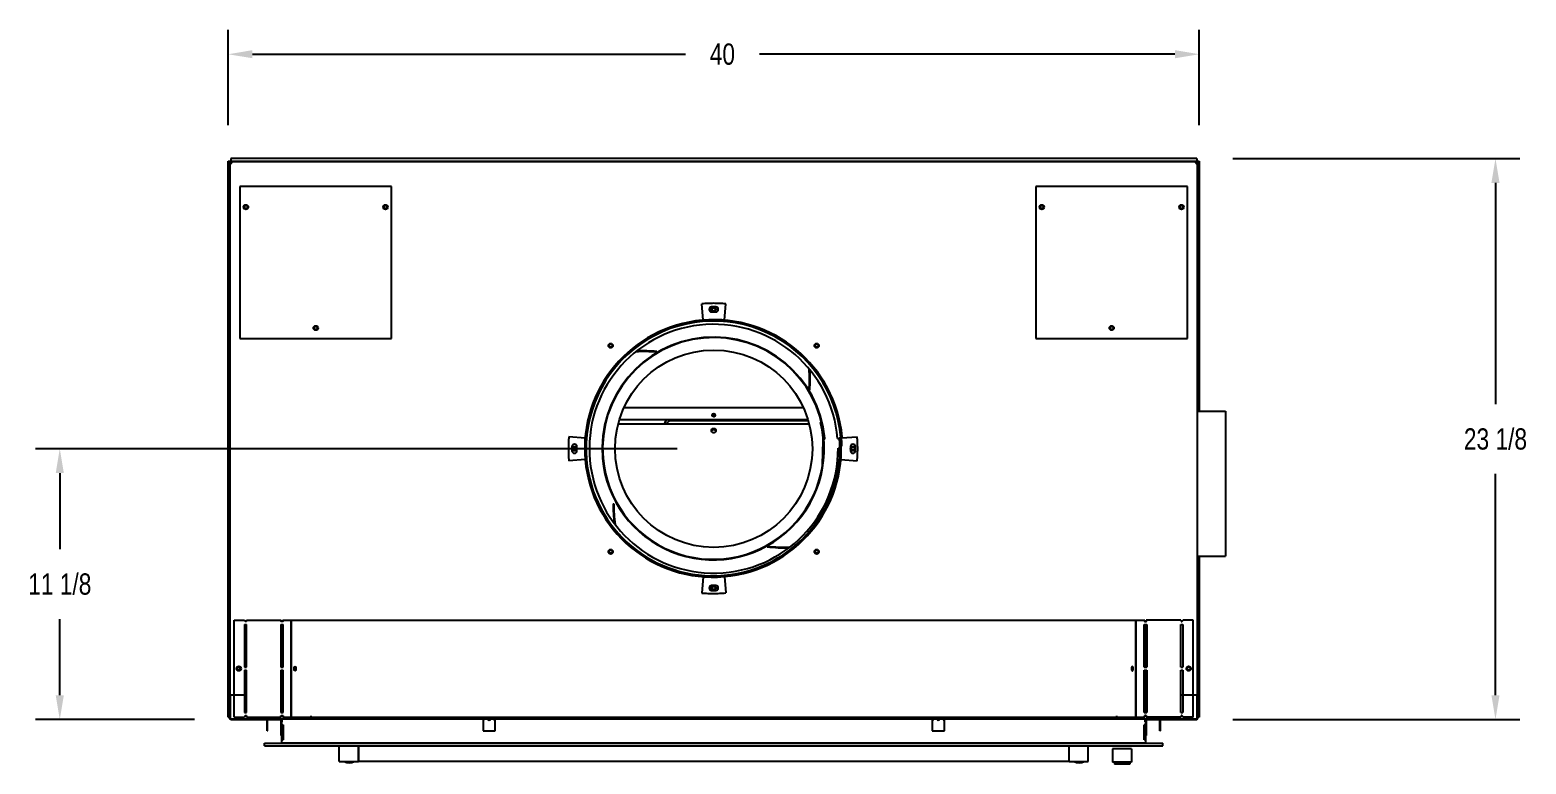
# Model space of a CAD drawing. Extents: x 4 to 120, y 8 to 100.
# Drawn here: x 8.8 to 70.5, y 69.6 to 99.8 of the extents above; entities that cross this region are included whole.
import ezdxf

# ---------------------------------------------------------------- set-up
doc = ezdxf.new("R2010")
doc.units = 0
doc.header["$LTSCALE"] = 7.5625
doc.header["$MEASUREMENT"] = 0
doc.layers.get('0').update_dxf_attribs({"linetype": 'CONTINUOUS'})
doc.layers.get('Defpoints').update_dxf_attribs({"linetype": 'CONTINUOUS'})
doc.styles.get("Standard").update_dxf_attribs({"font": 'txt', "width": 0.8})
doc.dimstyles.get("Standard").update_dxf_attribs({"dimtxt": 0.875, "dimasz": 0.08, "dimexe": 0.18, "dimexo": 0.0625, "dimgap": 0.09, "dimtad": 0, "dimtih": 1, "dimtoh": 1, "dimzin": 0, "dimdsep": 46, "dimtxsty": 'STANDARD', "dimcen": 0.09, "dimadec": 0, "dimazin": 0, "dimtp": 0.01, "dimtm": 0.01, "dimtfac": 1, "dimtofl": 0, "dimtmove": 0, "dimatfit": 3, "dimfxl": 1, "dimtolj": 1, "dimtzin": 0, "dimarcsym": 0})

# ---------------------------------------------------------------- blocks, each defined once
blk = doc.blocks.new('*D3')
at = {"color": 0, "linetype": 'Continuous', "lineweight": -2}
for p, q in [((58.389, 94.485), (70.211, 94.485)), ((69.211, 93.485), (69.211, 84.373)), ((69.211, 72.385), (69.211, 81.498)), ((58.389, 71.385), (70.211, 71.385))]:
    blk.add_line(p, q, dxfattribs=at)
at = {"color": 0, "linetype": 'Continuous'}
for points in [[(69.044, 93.485), (69.378, 93.485), (69.211, 94.485)], [(69.044, 72.385), (69.378, 72.385), (69.211, 71.385)]]:
    blk.add_solid(points, dxfattribs=at)
at = {"layer": 'Defpoints', "color": 0, "linetype": 'Continuous'}
for p in [(57.53, 94.485), (69.211, 94.485), (57.53, 71.385)]:
    blk.add_point(p, dxfattribs=at)
at = {"color": 0, "linetype": 'Continuous', "insert": (69.211, 82.935), "char_height": 0.875, "attachment_point": 5}
blk.add_mtext('\\A1;23 1/8', dxfattribs=at)
blk = doc.blocks.new('*D4')
at = {"color": 0, "linetype": 'Continuous', "lineweight": -2}
for p, q in [((35.504, 82.537), (9.074, 82.537)), ((10.074, 81.537), (10.074, 78.399)), ((10.074, 72.385), (10.074, 75.524)), ((15.63, 71.385), (9.074, 71.385))]:
    blk.add_line(p, q, dxfattribs=at)
at = {"color": 0, "linetype": 'Continuous'}
for points in [[(9.908, 81.537), (10.241, 81.537), (10.074, 82.537)], [(9.908, 72.385), (10.241, 72.385), (10.074, 71.385)]]:
    blk.add_solid(points, dxfattribs=at)
at = {"layer": 'Defpoints', "color": 0, "linetype": 'Continuous'}
for p in [(36.364, 82.537), (10.074, 71.385), (16.49, 71.385)]:
    blk.add_point(p, dxfattribs=at)
at = {"color": 0, "linetype": 'Continuous', "insert": (10.074, 76.961), "char_height": 0.875, "attachment_point": 5}
blk.add_mtext('\\A1;11 1/8', dxfattribs=at)
blk = doc.blocks.new('*D10')
at = {"color": 0, "linetype": 'Continuous', "lineweight": -2}
for p, q in [((17.01, 95.865), (17.01, 99.783)), ((57.01, 95.865), (57.01, 99.783)), ((18.01, 98.783), (35.842, 98.783)), ((56.01, 98.783), (38.892, 98.783))]:
    blk.add_line(p, q, dxfattribs=at)
at = {"color": 0, "linetype": 'Continuous'}
for points in [[(18.01, 98.95), (18.01, 98.617), (17.01, 98.783)], [(56.01, 98.95), (56.01, 98.617), (57.01, 98.783)]]:
    blk.add_solid(points, dxfattribs=at)
at = {"layer": 'Defpoints', "color": 0, "linetype": 'Continuous'}
for p in [(17.01, 98.783), (17.01, 95.005), (57.01, 95.005)]:
    blk.add_point(p, dxfattribs=at)
at = {"color": 0, "linetype": 'Continuous', "insert": (37.367, 98.783), "char_height": 0.875, "attachment_point": 5}
blk.add_mtext('\\A1;40', dxfattribs=at)

msp = doc.modelspace()

# ---------------------------------------------------------------- linework, layer by layer
at = {"color": 3, "linetype": 'Continuous'}
for p, q in [((17.00978, 71.4903), (17.00978, 94.3803)), ((17.08578, 71.4493), (17.08578, 94.3373)), ((17.10978, 94.3613), (56.90978, 94.3613)), ((56.90478, 94.4853), (17.11478, 94.4853)), ((56.93378, 71.4493), (56.93378, 94.3373)), ((57.00978, 94.3803), (57.00978, 84.0862)), ((36.57056, 87.83299), (36.51478, 88.50534)), ((37.09578, 88.3773), (36.92378, 88.3773)), ((36.92378, 88.1743), (37.09578, 88.1743)), ((37.44898, 87.83296), (37.50477, 88.50534)), ((33.31977, 84.2353), (40.69979, 84.2353)), ((56.93378, 84.0862), (58.09178, 84.0862)), ((58.09178, 84.0862), (58.09178, 78.1174)), ((33.1288, 83.7353), (40.89076, 83.7353)), ((36.92021, 83.26224), (36.92145, 83.26903)), ((36.92145, 83.26903), (36.93777, 83.29634)), ((37.08179, 83.29634), (37.09811, 83.26903)), ((37.09811, 83.26903), (37.09935, 83.26224)), ((31.71591, 82.97852), (31.04374, 83.03428)), ((31.17178, 82.6253), (31.17178, 82.4533)), ((31.37478, 82.4533), (31.37478, 82.6253)), ((41.52692, 82.8766), (41.50136, 81.97635)), ((42.27547, 82.98091), (42.91957, 83.03494)), ((42.64413, 82.6253), (42.64413, 82.4533)), ((42.84713, 82.4533), (42.84713, 82.6253)), ((31.71587, 82.10007), (31.04374, 82.04431)), ((42.24789, 82.10007), (42.92003, 82.04432)), ((56.93378, 78.1174), (58.09178, 78.1174)), ((57.00978, 78.1174), (57.00978, 71.4903)), ((36.57071, 77.26836), (36.51827, 76.59638)), ((37.44924, 77.27316), (37.50886, 76.60167)), ((36.92302, 76.70195), (37.09502, 76.70066)), ((37.09654, 76.90365), (36.92454, 76.90494)), ((19.19678, 75.45725), (19.19434, 75.4853)), ((19.1953, 75.2953), (19.1953, 73.5478)), ((19.20351, 75.4349), (19.19678, 75.45725)), ((19.25458, 75.45725), (19.24785, 75.4349)), ((19.25702, 75.4853), (19.25458, 75.45725)), ((19.25606, 73.5478), (19.25606, 75.2953)), ((19.60212, 71.4853), (19.60212, 75.4853)), ((54.41744, 71.4853), (54.41744, 75.4853)), ((54.76254, 75.4853), (54.76498, 75.45725)), ((54.7635, 73.5478), (54.7635, 75.2953)), ((54.76498, 75.45725), (54.7717, 75.4349)), ((54.81605, 75.4349), (54.82278, 75.45725)), ((54.82278, 75.45725), (54.82521, 75.4853)), ((54.82426, 75.2953), (54.82426, 73.5478)), ((19.1953, 73.4228), (19.1953, 71.6753)), ((19.25606, 71.6753), (19.25606, 73.4228)), ((19.73825, 73.53544), (19.745, 73.5178)), ((19.745, 73.4528), (19.73825, 73.43516)), ((19.745, 73.5178), (19.74833, 73.4853)), ((19.74833, 73.4853), (19.745, 73.4528)), ((19.75671, 73.57306), (19.76806, 73.55879)), ((19.76806, 73.41181), (19.75671, 73.39753)), ((19.76806, 73.55879), (19.77804, 73.52608)), ((19.77804, 73.44451), (19.76806, 73.41181)), ((19.77804, 73.52608), (19.7816, 73.4853)), ((19.7816, 73.4853), (19.77804, 73.44451)), ((54.24152, 73.52608), (54.23796, 73.4853)), ((54.23796, 73.4853), (54.24152, 73.44451)), ((54.2515, 73.55879), (54.24152, 73.52608)), ((54.24152, 73.44451), (54.2515, 73.41181)), ((54.26285, 73.57306), (54.2515, 73.55879)), ((54.2515, 73.41181), (54.26285, 73.39753)), ((54.27456, 73.5178), (54.27123, 73.4853)), ((54.27123, 73.4853), (54.27456, 73.4528)), ((54.28131, 73.53544), (54.27456, 73.5178)), ((54.27456, 73.4528), (54.28131, 73.43516)), ((54.7635, 71.6753), (54.7635, 73.4228)), ((54.82426, 73.4228), (54.82426, 71.6753)), ((19.19434, 71.4853), (19.19678, 71.51335)), ((19.19678, 71.51335), (19.20351, 71.53569)), ((19.24785, 71.53569), (19.25458, 71.51335)), ((19.25458, 71.51335), (19.25702, 71.4853)), ((54.76498, 71.51335), (54.76254, 71.4853)), ((54.7717, 71.53569), (54.76498, 71.51335)), ((54.82278, 71.51335), (54.81605, 71.53569)), ((54.82521, 71.4853), (54.82278, 71.51335)), ((17.11478, 71.3853), (18.60978, 71.3853)), ((18.60978, 70.9253), (18.60978, 71.4013)), ((18.63378, 71.3853), (19.18778, 71.3853)), ((19.21178, 70.7353), (19.21178, 71.4013)), ((19.23578, 71.3123), (19.21178, 71.3123)), ((19.21739, 71.2978), (19.24092, 71.2978)), ((19.21776, 70.4228), (19.21776, 71.2978)), ((19.21776, 71.1728), (19.27911, 71.1728)), ((19.23578, 71.2978), (19.23578, 71.4013)), ((19.23578, 70.5478), (19.23578, 71.1728)), ((19.24092, 71.2978), (19.24092, 71.4013)), ((19.27091, 70.8603), (19.27091, 71.1728)), ((19.27913, 71.1728), (19.27913, 70.5478)), ((27.50978, 71.3603), (27.50978, 70.9253)), ((27.50978, 70.9253), (28.00978, 70.9253)), ((28.00978, 70.9253), (28.00978, 71.3603)), ((46.00978, 71.3603), (46.00978, 70.9253)), ((46.00978, 70.9253), (46.50978, 70.9253)), ((46.50978, 70.9253), (46.50978, 71.3603)), ((54.74043, 70.5478), (54.74043, 71.1728)), ((54.8018, 71.1728), (54.74045, 71.1728)), ((54.74865, 71.1728), (54.74865, 70.8603)), ((54.77864, 71.2978), (54.77864, 71.4013)), ((54.77864, 71.2978), (54.80217, 71.2978)), ((54.78378, 71.2978), (54.78378, 71.4013)), ((54.78378, 71.3123), (54.80778, 71.3123)), ((54.78378, 70.5478), (54.78378, 71.1728)), ((54.8018, 71.2978), (54.8018, 70.4228)), ((54.80778, 70.7353), (54.80778, 71.4013)), ((54.83178, 71.3853), (55.38578, 71.3853)), ((55.40978, 70.9253), (55.40978, 71.4013)), ((55.40978, 71.3853), (56.90478, 71.3853)), ((19.21773, 70.8603), (19.21178, 70.8603)), ((19.21178, 70.7353), (19.21773, 70.7353)), ((19.21739, 70.4228), (54.80217, 70.4228)), ((19.21776, 70.5478), (19.27911, 70.5478)), ((19.25978, 70.8603), (19.27091, 70.8603)), ((19.27913, 70.7353), (19.25978, 70.7353)), ((54.75978, 70.7353), (54.74043, 70.7353)), ((54.8018, 70.5478), (54.74045, 70.5478)), ((54.75978, 70.8603), (54.74865, 70.8603)), ((54.80183, 70.8603), (54.80778, 70.8603)), ((54.80778, 70.7353), (54.80183, 70.7353))]:
    msp.add_line(p, q, dxfattribs=at)
at = {"color": 7, "linetype": 'Continuous'}
for p, q in [((17.00978, 94.3803), (57.00978, 94.3803)), ((17.08578, 94.3373), (17.16537, 94.3373)), ((17.10978, 94.3613), (17.10978, 94.28171)), ((17.11478, 94.4853), (17.11478, 94.3613)), ((17.13378, 94.3133), (17.13378, 94.28171)), ((17.16537, 94.3613), (17.16537, 94.3373)), ((56.85419, 94.3613), (56.85419, 94.3373)), ((56.93378, 94.3373), (56.85419, 94.3373)), ((56.88578, 94.3133), (56.88578, 94.28171)), ((56.90478, 94.4853), (56.90478, 94.3613)), ((56.90978, 94.28171), (56.90978, 94.3613)), ((17.08578, 94.28171), (17.10978, 94.28171)), ((56.93378, 94.28171), (56.90978, 94.28171)), ((17.49228, 93.3298), (17.49228, 87.0798)), ((23.74228, 93.3298), (17.49228, 93.3298)), ((23.74228, 87.0798), (23.74228, 93.3298)), ((50.27728, 93.3298), (50.27728, 87.0798)), ((56.52728, 93.3298), (50.27728, 93.3298)), ((56.52728, 87.0798), (56.52728, 93.3298)), ((17.00978, 91.9053), (17.08578, 91.9053)), ((57.00978, 91.9053), (56.93378, 91.9053)), ((17.00978, 91.55174), (17.08578, 91.55174)), ((57.00978, 91.55174), (56.93378, 91.55174)), ((17.00978, 90.75885), (17.08578, 90.75885)), ((57.00978, 90.75885), (56.93378, 90.75885)), ((17.00978, 90.4053), (17.08578, 90.4053)), ((57.00978, 90.4053), (56.93378, 90.4053)), ((17.49228, 87.0798), (23.74228, 87.0798)), ((50.27728, 87.0798), (56.52728, 87.0798)), ((34.66515, 86.53968), (34.6623, 86.51183)), ((40.96732, 84.95554), (40.93942, 84.95788)), ((37.07078, 83.9403), (36.94877, 83.9403)), ((33.07908, 83.55938), (40.94048, 83.55938)), ((40.90511, 83.6903), (35.25978, 83.6903)), ((37.10378, 83.28651), (37.09811, 83.25545)), ((41.4313, 83.6288), (41.4109, 83.62379)), ((41.50593, 82.8772), (41.47755, 81.8776)), ((41.5851, 82.9697), (41.5642, 82.96773)), ((42.11465, 82.95781), (42.19241, 82.96461)), ((42.19053, 82.99255), (42.24631, 82.99744)), ((42.24372, 83.02615), (42.29948, 83.03133)), ((42.29319, 82.64833), (42.2652, 82.64775)), ((42.1317, 82.5673), (42.21024, 82.5673)), ((41.47755, 81.8776), (41.48207, 81.87747)), ((32.87468, 80.26528), (32.90267, 80.26441)), ((39.21024, 78.50255), (39.21379, 78.53032)), ((17.25978, 71.4853), (17.25978, 75.4853)), ((17.25978, 75.4853), (17.68323, 75.4853)), ((17.68573, 75.2953), (17.68573, 73.5478)), ((17.68573, 75.2953), (17.76594, 75.2953)), ((17.76594, 73.5478), (17.76594, 75.2953)), ((17.7669, 75.4853), (19.19434, 75.4853)), ((19.17461, 75.45725), (19.17217, 75.4853)), ((19.17313, 75.2953), (19.17313, 73.5478)), ((19.17313, 75.2953), (19.27823, 75.2953)), ((19.18133, 75.4349), (19.17461, 75.45725)), ((19.18133, 75.4349), (19.20351, 75.4349)), ((19.27003, 75.4349), (19.24785, 75.4349)), ((19.25702, 75.4853), (54.76254, 75.4853)), ((19.27676, 75.45725), (19.27003, 75.4349)), ((19.27919, 75.4853), (19.27676, 75.45725)), ((19.27823, 73.5478), (19.27823, 75.2953)), ((19.62429, 71.4853), (19.62429, 75.4853)), ((20.42121, 75.4373), (20.42121, 75.4853)), ((53.59835, 75.4373), (53.59835, 75.4853)), ((54.39526, 71.4853), (54.39526, 75.4853)), ((54.74037, 75.4853), (54.7428, 75.45725)), ((54.74132, 75.2953), (54.84643, 75.2953)), ((54.74132, 73.5478), (54.74132, 75.2953)), ((54.7428, 75.45725), (54.74953, 75.4349)), ((54.74953, 75.4349), (54.7717, 75.4349)), ((54.83822, 75.4349), (54.81605, 75.4349)), ((56.25266, 75.4853), (54.82521, 75.4853)), ((54.83822, 75.4349), (54.84495, 75.45725)), ((54.84495, 75.45725), (54.84739, 75.4853)), ((54.84643, 75.2953), (54.84643, 73.5478)), ((56.25362, 75.2953), (56.33382, 75.2953)), ((56.25362, 73.5478), (56.25362, 75.2953)), ((56.33382, 75.2953), (56.33382, 73.5478)), ((56.75978, 75.4853), (56.33632, 75.4853)), ((56.75978, 71.4853), (56.75978, 75.4853)), ((17.00978, 73.6553), (17.08578, 73.6553)), ((17.50978, 73.46597), (17.50978, 73.50463)), ((17.68573, 73.5478), (17.76594, 73.5478)), ((17.68573, 73.4228), (17.68573, 71.6753)), ((17.68573, 73.4228), (17.76594, 73.4228)), ((17.76594, 71.6753), (17.76594, 73.4228)), ((19.17313, 73.5478), (19.27823, 73.5478)), ((19.17313, 73.4228), (19.17313, 71.6753)), ((19.17313, 73.4228), (19.27823, 73.4228)), ((19.27823, 71.6753), (19.27823, 73.4228)), ((19.73183, 73.4853), (19.73539, 73.52608)), ((19.73539, 73.44451), (19.73183, 73.4853)), ((19.73539, 73.52608), (19.74537, 73.55879)), ((19.74537, 73.41181), (19.73539, 73.44451)), ((19.74537, 73.55879), (19.7598, 73.57694)), ((19.7598, 73.39365), (19.74537, 73.41181)), ((19.75806, 73.42901), (19.74563, 73.4203)), ((19.76717, 73.4528), (19.75806, 73.42901)), ((19.7598, 73.57694), (19.7678, 73.57921)), ((19.7678, 73.39139), (19.7598, 73.39365)), ((19.76717, 73.5178), (19.7705, 73.4853)), ((19.7705, 73.4853), (19.76717, 73.4528)), ((19.79023, 73.55879), (19.80021, 73.52608)), ((19.80021, 73.44451), (19.79023, 73.41181)), ((19.80021, 73.52608), (19.80377, 73.4853)), ((19.80377, 73.4853), (19.80021, 73.44451)), ((54.21935, 73.52608), (54.21579, 73.4853)), ((54.21579, 73.4853), (54.21935, 73.44451)), ((54.22933, 73.55879), (54.21935, 73.52608)), ((54.21935, 73.44451), (54.22933, 73.41181)), ((54.25239, 73.5178), (54.24906, 73.4853)), ((54.24906, 73.4853), (54.25239, 73.4528)), ((54.25976, 73.57694), (54.25176, 73.57921)), ((54.25176, 73.39139), (54.25976, 73.39365)), ((54.25239, 73.4528), (54.26149, 73.42901)), ((54.27419, 73.55879), (54.25976, 73.57694)), ((54.25976, 73.39365), (54.27419, 73.41181)), ((54.26149, 73.42901), (54.27393, 73.4203)), ((54.28417, 73.52608), (54.27419, 73.55879)), ((54.27419, 73.41181), (54.28417, 73.44451)), ((54.28773, 73.4853), (54.28417, 73.52608)), ((54.28417, 73.44451), (54.28773, 73.4853)), ((54.74132, 73.5478), (54.84643, 73.5478)), ((54.74132, 73.4228), (54.84643, 73.4228)), ((54.74132, 71.6753), (54.74132, 73.4228)), ((54.84643, 73.4228), (54.84643, 71.6753)), ((56.25362, 73.5478), (56.33382, 73.5478)), ((56.25362, 73.4228), (56.33382, 73.4228)), ((56.25362, 71.6753), (56.25362, 73.4228)), ((56.33382, 73.4228), (56.33382, 71.6753)), ((56.50978, 73.46597), (56.50978, 73.50463)), ((57.00978, 73.6553), (56.93378, 73.6553)), ((17.00978, 73.30174), (17.08578, 73.30174)), ((57.00978, 73.30174), (56.93378, 73.30174)), ((17.00978, 72.50885), (17.08578, 72.50885)), ((17.00978, 72.1553), (17.06178, 72.1553)), ((17.06178, 72.4013), (17.06178, 71.4493)), ((17.06178, 72.4013), (17.08578, 72.4013)), ((17.10978, 71.4013), (17.10978, 72.4013)), ((17.10978, 72.4013), (17.76594, 72.4013)), ((19.1953, 72.4013), (19.25606, 72.4013)), ((54.7635, 72.4013), (54.82426, 72.4013)), ((56.25362, 72.4013), (56.90978, 72.4013)), ((56.90978, 72.4013), (56.90978, 71.4013)), ((57.00978, 72.50885), (56.93378, 72.50885)), ((56.95778, 72.4013), (56.93378, 72.4013)), ((56.95778, 71.4493), (56.95778, 72.4013)), ((57.00978, 72.1553), (56.95778, 72.1553)), ((17.00978, 71.4903), (17.06178, 71.4903)), ((17.08578, 71.50489), (17.10978, 71.50489)), ((17.68573, 71.6753), (17.76594, 71.6753)), ((17.76472, 71.51189), (17.7669, 71.4853)), ((19.17217, 71.4853), (19.17461, 71.51335)), ((19.17313, 71.6753), (19.27823, 71.6753)), ((19.17461, 71.51335), (19.18133, 71.53569)), ((19.18133, 71.53569), (19.20351, 71.53569)), ((19.27003, 71.53569), (19.24785, 71.53569)), ((19.27003, 71.53569), (19.27676, 71.51335)), ((19.27676, 71.51335), (19.27919, 71.4853)), ((20.42121, 71.5333), (20.42121, 71.4853)), ((53.59835, 71.5333), (53.59835, 71.4853)), ((54.7428, 71.51335), (54.74037, 71.4853)), ((54.74132, 71.6753), (54.84643, 71.6753)), ((54.74953, 71.53569), (54.7428, 71.51335)), ((54.74953, 71.53569), (54.7717, 71.53569)), ((54.83822, 71.53569), (54.81605, 71.53569)), ((54.84495, 71.51335), (54.83822, 71.53569)), ((54.84739, 71.4853), (54.84495, 71.51335)), ((56.25484, 71.51189), (56.25266, 71.4853)), ((56.25362, 71.6753), (56.33382, 71.6753)), ((56.93378, 71.50489), (56.90978, 71.50489)), ((57.00978, 71.4903), (56.95778, 71.4903)), ((17.08578, 71.4493), (17.10978, 71.4493)), ((56.90978, 71.4013), (17.10978, 71.4013)), ((17.11478, 71.3853), (17.11478, 71.4013)), ((17.25978, 71.4853), (17.68323, 71.4853)), ((17.7669, 71.4853), (19.19434, 71.4853)), ((18.60978, 71.3603), (18.63378, 71.3603)), ((18.60978, 70.9253), (18.63378, 70.9253)), ((18.63378, 70.9253), (18.63378, 71.4013)), ((19.18778, 70.7353), (19.18778, 71.4013)), ((19.25702, 71.4853), (54.76254, 71.4853)), ((19.25978, 70.5478), (19.25978, 71.1728)), ((54.75978, 70.5478), (54.75978, 71.1728)), ((56.25266, 71.4853), (54.82521, 71.4853)), ((54.83178, 70.7353), (54.83178, 71.4013)), ((55.38578, 70.9253), (55.38578, 71.4013)), ((55.40978, 71.3603), (55.38578, 71.3603)), ((55.40978, 70.9253), (55.38578, 70.9253)), ((56.75978, 71.4853), (56.33632, 71.4853)), ((56.90478, 71.3853), (56.90478, 71.4013)), ((56.93378, 71.4493), (56.90978, 71.4493)), ((18.50978, 70.3088), (18.50978, 70.4138)), ((18.50978, 70.4138), (55.50978, 70.4138)), ((18.50978, 70.3088), (55.50978, 70.3088)), ((19.18778, 70.7353), (19.21178, 70.7353)), ((21.58428, 69.6633), (21.58428, 70.3088)), ((22.37428, 69.6633), (22.37428, 70.3088)), ((22.38478, 70.3088), (22.38478, 69.6633)), ((51.63478, 70.3088), (51.63478, 69.6633)), ((51.64528, 69.6633), (51.64528, 70.3088)), ((52.43528, 69.6633), (52.43528, 70.3088)), ((54.83178, 70.7353), (54.80778, 70.7353)), ((55.50978, 70.3088), (55.50978, 70.4138)), ((21.58428, 69.6633), (22.37428, 69.6633)), ((51.63478, 69.6633), (22.38478, 69.6633)), ((51.64528, 69.6633), (52.43528, 69.6633)), ((54.2207, 70.1838), (53.4407, 70.1838)), ((53.4407, 70.1838), (53.4407, 69.6338)), ((54.2207, 70.1838), (54.2207, 69.6338)), ((54.2207, 69.6338), (53.4407, 69.6338)), ((53.5157, 69.6338), (53.5157, 69.5538)), ((54.1457, 69.5538), (53.5157, 69.5538)), ((54.1457, 69.6338), (54.1457, 69.5538))]:
    msp.add_line(p, q, dxfattribs=at)
for points in [[(36.91578, 83.28651), (36.92145, 83.31756), (36.93777, 83.34487), (36.96278, 83.36514), (36.99346, 83.37593), (37.0261, 83.37593), (37.05678, 83.36514), (37.08179, 83.34487), (37.09811, 83.31756), (37.10378, 83.28651)], [(37.09811, 83.25545), (37.08179, 83.22814), (37.05678, 83.20788), (37.0261, 83.19709), (36.99346, 83.19709), (36.96278, 83.20788), (36.93777, 83.22814), (36.92145, 83.25545), (36.91578, 83.28651)], [(17.7669, 75.4853), (17.76472, 75.4587), (17.75872, 75.43712), (17.74988, 75.42362)], [(56.25266, 75.4853), (56.25484, 75.4587), (56.26084, 75.43712), (56.26968, 75.42362)], [(19.74563, 73.5503), (19.75806, 73.54159), (19.76717, 73.5178)], [(19.7678, 73.57921), (19.7758, 73.57694), (19.79023, 73.55879)], [(19.79023, 73.41181), (19.7758, 73.39365), (19.7678, 73.39139)], [(54.25176, 73.57921), (54.24375, 73.57694), (54.22933, 73.55879)], [(54.22933, 73.41181), (54.24375, 73.39365), (54.25176, 73.39139)], [(54.27393, 73.5503), (54.26149, 73.54159), (54.25239, 73.5178)], [(17.74988, 71.54697), (17.75872, 71.53348), (17.76472, 71.51189)], [(56.26968, 71.54697), (56.26084, 71.53348), (56.25484, 71.51189)]]:
    msp.add_lwpolyline(points, dxfattribs=at)
at = {"color": 3, "linetype": 'Continuous'}
msp.add_lwpolyline([(36.93777, 83.29634), (36.96278, 83.31661), (36.99346, 83.3274), (37.0261, 83.3274), (37.05678, 83.31661), (37.08179, 83.29634)], dxfattribs=at)
at = {"color": 7, "linetype": 'Continuous'}
for centre in [(17.74228, 92.48968), (23.49228, 92.48968), (50.52728, 92.48968), (56.27728, 92.48968), (20.61728, 87.51003), (53.40228, 87.51003), (17.44778, 73.4853), (56.57178, 73.4853)]:
    msp.add_circle(centre, 0.094, dxfattribs=at)
at = {"color": 3, "linetype": 'Continuous'}
for centre, radius in [((17.74228, 92.48968), 0.065), ((23.49228, 92.48968), 0.065), ((50.52728, 92.48968), 0.065), ((56.27728, 92.48968), 0.065), ((37.00978, 88.2743), 0.094), ((37.00978, 88.2743), 0.065), ((20.61728, 87.51003), 0.065), ((53.40228, 87.51003), 0.065), ((32.76714, 86.78194), 0.094), ((32.76714, 86.78194), 0.065), ((37.00978, 82.5393), 4.0625), ((41.25242, 86.78194), 0.094), ((41.25242, 86.78194), 0.065), ((37.00978, 83.9228), 0.065), ((31.27478, 82.5393), 0.094), ((31.27478, 82.5393), 0.065), ((42.74478, 82.5393), 0.094), ((42.74478, 82.5393), 0.065), ((32.76714, 78.29666), 0.094), ((32.76714, 78.29666), 0.065), ((41.25242, 78.29666), 0.094), ((41.25242, 78.29666), 0.065), ((37.00978, 76.8043), 0.094), ((37.00978, 76.8043), 0.065), ((17.44778, 73.4853), 0.065), ((56.57178, 73.4853), 0.065)]:
    msp.add_circle(centre, radius, dxfattribs=at)
for centre, radius, start, end in [((17.15778, 94.3133), 0.048, 150, 180), ((17.10641, 94.34067), 0.065, 294.9021653, 335.0978347), ((56.91315, 94.34067), 0.065, 204.9021653, 245.0978347), ((56.86178, 94.3133), 0.048, 0, 30), ((36.92378, 88.2758), 0.1015, 90, 270), ((37.09578, 88.2758), 0.1015, 270, 90), ((37.00978, 82.5393), 4.59552, 5.3740347, 185), ((34.12869, 81.28244), 5.28454, 84.1736561, 93.1817392), ((35.70128, 85.3973), 5.28454, 355.2048094, 4.2219185), ((36.98886, 82.53747), 4.57452, 185, 13.8020609), ((31.27328, 82.6253), 0.1015, 0, 180), ((41.53433, 82.96492), 0.051, 293.8149485, 5.3740347), ((37.00978, 82.5393), 5.28454, 1.1822074, 5.3142242), ((42.74563, 82.6253), 0.1015, 0, 180), ((31.27328, 82.4533), 0.1015, 180, 360), ((42.74563, 82.4533), 0.1015, 180, 360), ((38.1287, 80.1025), 5.25654, 178.2254439, 186.9403941), ((39.87722, 83.7166), 5.25654, 262.7102815, 272.5918304), ((36.92378, 76.80344), 0.1015, 89.5705148, 269.5705148), ((37.09578, 76.80215), 0.1015, 269.5705148, 89.5705148), ((17.10978, 71.4493), 0.024, 180, 270), ((27.50978, 71.4253), 0.065, 270, 338.2605576), ((27.75978, 71.4253), 0.065, 202.0069626, 337.9930374), ((28.00978, 71.4253), 0.065, 201.7394424, 270), ((46.00978, 71.4253), 0.065, 270, 338.2605576), ((46.25978, 71.4253), 0.065, 202.0069626, 337.9930374), ((46.50978, 71.4253), 0.065, 201.7394424, 270), ((56.90978, 71.4493), 0.024, 270, 360)]:
    msp.add_arc(centre, radius, start, end, dxfattribs=at)
at = {"color": 7, "linetype": 'Continuous'}
for centre, radius, start, end in [((17.15778, 94.3133), 0.024, 90, 180), ((56.86178, 94.3133), 0.024, 0, 90), ((37.00978, 82.5393), 5.31254, 5.3142242, 185), ((37.00978, 82.5393), 5.25654, 4.999965, 185), ((37.00978, 82.5393), 5.122, 4.6867845, 0.3132155), ((37.00978, 82.5393), 4.57452, 5.3740347, 185), ((34.12869, 81.28244), 5.25654, 84.1736561, 93.6157632), ((35.70128, 85.3973), 5.25654, 355.2048094, 4.6451132), ((36.98886, 82.53747), 4.55352, 185, 13.8020609), ((35.25978, 83.4853), 0.295, 121.1285996, 165.3717044), ((35.25978, 83.4853), 0.205, 90, 158.6185233), ((36.98189, 82.53686), 5.28454, 185, 5), ((36.98189, 82.53686), 5.22854, 185, 5), ((41.5739, 82.87527), 0.068, 135.3346439, 178.3740347), ((41.53433, 82.96492), 0.03, 293.8149485, 5.3740347), ((38.1287, 80.1025), 5.22854, 178.2254439, 187.4581067), ((39.87722, 83.7166), 5.22854, 262.7102815, 273.0368925), ((17.74823, 75.4853), 0.065, 180, 251.5907291), ((56.27132, 75.4853), 0.065, 288.4092709, 360), ((17.74823, 71.4853), 0.065, 108.4092709, 180), ((56.27132, 71.4853), 0.065, 0, 71.5907291), ((17.10978, 71.4493), 0.048, 180, 270), ((56.90978, 71.4493), 0.048, 270, 360), ((21.99928, 69.9753), 0.375, 236.5195608, 303.4804392), ((52.06028, 69.9753), 0.375, 236.5195608, 303.4804392)]:
    msp.add_arc(centre, radius, start, end, dxfattribs=at)
for points, knots in [([(17.11899, 94.36129), (17.1186, 94.36224), (17.11712, 94.36576), (17.11524, 94.37208), (17.11493, 94.37759), (17.11478, 94.3803)], [0, 0, 0, 0, 0.0030673989, 0.0114650707, 0.0195852283, 0.0195852283, 0.0195852283, 0.0195852283]), ([(17.15296, 94.36363), (17.15103, 94.36521), (17.14662, 94.36881), (17.13932, 94.37354), (17.13119, 94.37738), (17.123, 94.37984), (17.11749, 94.38015), (17.11478, 94.3803)], [0, 0, 0, 0, 0.007469717, 0.0170784084, 0.0259942555, 0.0343919274, 0.0425120849, 0.0425120849, 0.0425120849, 0.0425120849]), ([(17.16302, 94.31348), (17.16206, 94.31421), (17.1577, 94.31753), (17.15051, 94.32328), (17.14461, 94.32868), (17.14186, 94.33119)], [0, 0, 0, 0, 0.0036260103, 0.0164428587, 0.0276037366, 0.0276037366, 0.0276037366, 0.0276037366]), ([(17.15552, 94.36139), (17.15541, 94.36149), (17.15456, 94.36225), (17.1537, 94.36299), (17.15296, 94.36363)], [0, 0, 0, 0, 0.00045606114, 0.00340655409, 0.00340655409, 0.00340655409, 0.00340655409]), ([(17.17048, 94.33467), (17.17023, 94.33507), (17.16959, 94.33606), (17.16777, 94.33715), (17.16622, 94.33724), (17.16537, 94.3373)], [0, 0, 0, 0, 0.00140267526, 0.0034986644, 0.00603648598, 0.00603648598, 0.00603648598, 0.00603648598]), ([(56.85419, 94.3373), (56.85334, 94.33724), (56.85178, 94.33715), (56.84996, 94.33606), (56.84933, 94.33507), (56.84907, 94.33467)], [0, 0, 0, 0, 0.00253782157, 0.00463381063, 0.00603648595, 0.00603648595, 0.00603648595, 0.00603648595]), ([(56.85654, 94.31348), (56.8575, 94.31421), (56.86186, 94.31753), (56.86703, 94.32168), (56.87112, 94.32523), (56.87198, 94.32598)], [0, 0, 0, 0, 0.0036260103, 0.0164428587, 0.0198675462, 0.0198675462, 0.0198675462, 0.0198675462]), ([(56.86404, 94.36139), (56.86415, 94.36149), (56.86499, 94.36225), (56.86585, 94.36299), (56.8666, 94.36363)], [0, 0, 0, 0, 0.00045606114, 0.00340655416, 0.00340655416, 0.00340655416, 0.00340655416]), ([(56.8666, 94.36363), (56.86853, 94.36521), (56.87294, 94.36881), (56.88024, 94.37354), (56.88837, 94.37738), (56.89656, 94.37984), (56.90207, 94.38015), (56.90478, 94.3803)], [0, 0, 0, 0, 0.007469717, 0.0170784084, 0.0259942555, 0.0343919273, 0.0425120848, 0.0425120848, 0.0425120848, 0.0425120848]), ([(56.90056, 94.36129), (56.90096, 94.36224), (56.90244, 94.36576), (56.90431, 94.37208), (56.90463, 94.37759), (56.90478, 94.3803)], [0, 0, 0, 0, 0.0030673989, 0.0114650707, 0.0195852283, 0.0195852283, 0.0195852283, 0.0195852283]), ([(17.10978, 94.28171), (17.10983, 94.28086), (17.10993, 94.2793), (17.11102, 94.27748), (17.11201, 94.27685), (17.1124, 94.27659)], [0, 0, 0, 0, 0.00253782159, 0.00463381068, 0.00603648594, 0.00603648594, 0.00603648594, 0.00603648594]), ([(56.90716, 94.27659), (56.90755, 94.27685), (56.90854, 94.27748), (56.90963, 94.2793), (56.90973, 94.28086), (56.90978, 94.28171)], [0, 0, 0, 0, 0.00140267526, 0.0034986644, 0.00603648598, 0.00603648598, 0.00603648598, 0.00603648598]), ([(17.74104, 75.42028), (17.73961, 75.42037), (17.73499, 75.42067), (17.73068, 75.42242), (17.72771, 75.42362)], [0, 0, 0, 0, 0.0042965568, 0.0138149541, 0.0138149541, 0.0138149541, 0.0138149541]), ([(17.74988, 75.42362), (17.74825, 75.42242), (17.74559, 75.42044), (17.74232, 75.42032), (17.74104, 75.42028)], [0, 0, 0, 0, 0.00588460284, 0.00964178749, 0.00964178749, 0.00964178749, 0.00964178749]), ([(19.22766, 75.42036), (19.22315, 75.42036), (19.21182, 75.42037), (19.20087, 75.42341), (19.19428, 75.42524)], [0, 0, 0, 0, 0.0134813815, 0.0338660338, 0.0338660338, 0.0338660338, 0.0338660338]), ([(19.27003, 75.4349), (19.26593, 75.43125), (19.25667, 75.42299), (19.24073, 75.42091), (19.23082, 75.42049), (19.22766, 75.42036)], [0, 0, 0, 0, 0.0161555281, 0.0365401804, 0.0460667224, 0.0460667224, 0.0460667224, 0.0460667224]), ([(54.74953, 75.4349), (54.75363, 75.43125), (54.76289, 75.42299), (54.77883, 75.42091), (54.78874, 75.42049), (54.7919, 75.42036)], [0, 0, 0, 0, 0.0161555281, 0.0365401805, 0.0460667225, 0.0460667225, 0.0460667225, 0.0460667225]), ([(54.7919, 75.42036), (54.79641, 75.42036), (54.80774, 75.42037), (54.81869, 75.42341), (54.82528, 75.42524)], [0, 0, 0, 0, 0.0134813814, 0.0338660337, 0.0338660337, 0.0338660337, 0.0338660337]), ([(56.26968, 75.42362), (56.27131, 75.42242), (56.27397, 75.42044), (56.27724, 75.42032), (56.27852, 75.42028)], [0, 0, 0, 0, 0.00588460284, 0.00964178749, 0.00964178749, 0.00964178749, 0.00964178749]), ([(56.27852, 75.42028), (56.27995, 75.42037), (56.28457, 75.42067), (56.28888, 75.42242), (56.29185, 75.42362)], [0, 0, 0, 0, 0.0042965568, 0.0138149541, 0.0138149541, 0.0138149541, 0.0138149541]), ([(17.72771, 71.54697), (17.73068, 71.54818), (17.73499, 71.54992), (17.73961, 71.55022), (17.74104, 71.55032)], [0, 0, 0, 0, 0.0095183972, 0.0138149541, 0.0138149541, 0.0138149541, 0.0138149541]), ([(17.74104, 71.55032), (17.74232, 71.55027), (17.74559, 71.55015), (17.74825, 71.54818), (17.74988, 71.54697)], [0, 0, 0, 0, 0.00375718465, 0.00964178749, 0.00964178749, 0.00964178749, 0.00964178749]), ([(19.18133, 71.53569), (19.18543, 71.53934), (19.19469, 71.5476), (19.21064, 71.54969), (19.22055, 71.55011), (19.2237, 71.55024)], [0, 0, 0, 0, 0.0161555281, 0.0365401804, 0.0460667224, 0.0460667224, 0.0460667224, 0.0460667224]), ([(19.2237, 71.55024), (19.22821, 71.55023), (19.23955, 71.55022), (19.25049, 71.54718), (19.25708, 71.54536)], [0, 0, 0, 0, 0.0134813815, 0.0338660338, 0.0338660338, 0.0338660338, 0.0338660338]), ([(54.79586, 71.55024), (54.79135, 71.55023), (54.78001, 71.55022), (54.76907, 71.54718), (54.76248, 71.54536)], [0, 0, 0, 0, 0.0134813814, 0.0338660338, 0.0338660338, 0.0338660338, 0.0338660338]), ([(54.83822, 71.53569), (54.83413, 71.53934), (54.82487, 71.5476), (54.80892, 71.54969), (54.79901, 71.55011), (54.79586, 71.55024)], [0, 0, 0, 0, 0.0161555281, 0.0365401804, 0.0460667224, 0.0460667224, 0.0460667224, 0.0460667224]), ([(56.27852, 71.55032), (56.27724, 71.55027), (56.27397, 71.55015), (56.27131, 71.54818), (56.26968, 71.54697)], [0, 0, 0, 0, 0.00375718465, 0.00964178749, 0.00964178749, 0.00964178749, 0.00964178749]), ([(56.29185, 71.54697), (56.28888, 71.54818), (56.28457, 71.54992), (56.27995, 71.55022), (56.27852, 71.55032)], [0, 0, 0, 0, 0.0095183972, 0.0138149541, 0.0138149541, 0.0138149541, 0.0138149541])]:
    msp.add_open_spline(points, degree=3, knots=knots, dxfattribs=at)
for points in [[(17.16462, 94.31227), (17.16409, 94.31267), (17.16355, 94.31307), (17.16302, 94.31348)], [(56.85494, 94.31227), (56.85547, 94.31267), (56.85601, 94.31307), (56.85654, 94.31348)], [(56.87198, 94.32598), (56.87387, 94.3277), (56.87576, 94.32943), (56.87766, 94.33115)], [(19.19428, 75.42524), (19.18997, 75.42846), (19.18565, 75.43168), (19.18133, 75.4349)], [(54.82528, 75.42524), (54.82959, 75.42846), (54.83391, 75.43168), (54.83822, 75.4349)], [(19.25708, 71.54536), (19.2614, 71.54213), (19.26571, 71.53891), (19.27003, 71.53569)], [(54.76248, 71.54536), (54.75816, 71.54213), (54.75385, 71.53891), (54.74953, 71.53569)]]:
    msp.add_open_spline(points, degree=3, dxfattribs=at)
at = {"color": 3, "linetype": 'Continuous'}
for points, knots in [([(17.17141, 94.34724), (17.17137, 94.34887), (17.17131, 94.35184), (17.17066, 94.35582), (17.16958, 94.35881), (17.16777, 94.36096), (17.16615, 94.36119), (17.16537, 94.3613)], [0, 0, 0, 0, 0.0048990062, 0.0088953102, 0.0120146416, 0.0144521571, 0.0167678067, 0.0167678067, 0.0167678067, 0.0167678067]), ([(17.16537, 94.3133), (17.16615, 94.31579), (17.16767, 94.32067), (17.16932, 94.3278), (17.17007, 94.33245), (17.17042, 94.33463)], [0, 0, 0, 0, 0.0078234263, 0.0153373632, 0.0219461883, 0.0219461883, 0.0219461883, 0.0219461883]), ([(17.17042, 94.33463), (17.17044, 94.33478), (17.17056, 94.33567), (17.17067, 94.33656), (17.17077, 94.33729)], [0, 0, 0, 0, 0.00046289117, 0.00268691909, 0.00268691909, 0.00268691909, 0.00268691909]), ([(17.17077, 94.33729), (17.17092, 94.3387), (17.17128, 94.342), (17.17136, 94.34533), (17.17141, 94.34724)], [0, 0, 0, 0, 0.0042366197, 0.00997126296, 0.00997126296, 0.00997126296, 0.00997126296]), ([(56.85419, 94.3613), (56.8534, 94.36119), (56.85179, 94.36096), (56.84998, 94.35881), (56.8489, 94.35582), (56.84825, 94.35184), (56.84818, 94.34887), (56.84815, 94.34724)], [0, 0, 0, 0, 0.0023156496, 0.0047531651, 0.0078724965, 0.0118688005, 0.0167678067, 0.0167678067, 0.0167678067, 0.0167678067]), ([(56.84815, 94.34724), (56.84819, 94.34533), (56.84827, 94.342), (56.84864, 94.3387), (56.84879, 94.33729)], [0, 0, 0, 0, 0.00573464326, 0.00997126296, 0.00997126296, 0.00997126296, 0.00997126296]), ([(56.84879, 94.33729), (56.84888, 94.33656), (56.84899, 94.33567), (56.84912, 94.33478), (56.84914, 94.33463)], [0, 0, 0, 0, 0.00222402792, 0.00268691909, 0.00268691909, 0.00268691909, 0.00268691909]), ([(56.84914, 94.33463), (56.84949, 94.33245), (56.85024, 94.3278), (56.85188, 94.32067), (56.85341, 94.31579), (56.85419, 94.3133)], [0, 0, 0, 0, 0.0066088251, 0.014122762, 0.0219461883, 0.0219461883, 0.0219461883, 0.0219461883]), ([(17.08578, 94.28171), (17.08589, 94.28092), (17.08612, 94.2793), (17.08826, 94.2775), (17.09126, 94.27642), (17.09524, 94.27577), (17.0982, 94.2757), (17.09984, 94.27567)], [0, 0, 0, 0, 0.0023156496, 0.0047531651, 0.0078724965, 0.0118688005, 0.0167678067, 0.0167678067, 0.0167678067, 0.0167678067]), ([(17.09984, 94.27567), (17.10175, 94.27571), (17.10508, 94.27579), (17.10838, 94.27616), (17.10978, 94.27631)], [0, 0, 0, 0, 0.00573464326, 0.00997126296, 0.00997126296, 0.00997126296, 0.00997126296]), ([(17.10978, 94.27631), (17.11052, 94.2764), (17.11141, 94.27651), (17.1123, 94.27664), (17.11245, 94.27666)], [0, 0, 0, 0, 0.00222402792, 0.00268691909, 0.00268691909, 0.00268691909, 0.00268691909]), ([(17.11245, 94.27666), (17.11462, 94.27701), (17.11927, 94.27776), (17.12641, 94.2794), (17.13129, 94.28093), (17.13378, 94.28171)], [0, 0, 0, 0, 0.0066088251, 0.0141227621, 0.0219461883, 0.0219461883, 0.0219461883, 0.0219461883]), ([(56.88578, 94.28171), (56.88827, 94.28093), (56.89315, 94.2794), (56.90029, 94.27776), (56.90493, 94.27701), (56.90711, 94.27666)], [0, 0, 0, 0, 0.0078234263, 0.0153373632, 0.0219461883, 0.0219461883, 0.0219461883, 0.0219461883]), ([(56.90711, 94.27666), (56.90726, 94.27664), (56.90815, 94.27651), (56.90904, 94.2764), (56.90977, 94.27631)], [0, 0, 0, 0, 0.00046289117, 0.00268691909, 0.00268691909, 0.00268691909, 0.00268691909]), ([(56.90977, 94.27631), (56.91118, 94.27616), (56.91448, 94.27579), (56.91781, 94.27571), (56.91972, 94.27567)], [0, 0, 0, 0, 0.0042366197, 0.00997126296, 0.00997126296, 0.00997126296, 0.00997126296]), ([(56.91972, 94.27567), (56.92135, 94.2757), (56.92432, 94.27577), (56.9283, 94.27642), (56.93129, 94.2775), (56.93344, 94.2793), (56.93367, 94.28092), (56.93378, 94.28171)], [0, 0, 0, 0, 0.0048990062, 0.0088953102, 0.0120146416, 0.0144521571, 0.0167678067, 0.0167678067, 0.0167678067, 0.0167678067]), ([(17.09984, 71.51093), (17.0982, 71.51089), (17.09524, 71.51083), (17.09126, 71.51018), (17.08826, 71.5091), (17.08612, 71.50729), (17.08589, 71.50567), (17.08578, 71.50489)], [0, 0, 0, 0, 0.0048990062, 0.0088953102, 0.0120146416, 0.0144521571, 0.0167678067, 0.0167678067, 0.0167678067, 0.0167678067]), ([(17.10978, 71.51028), (17.10838, 71.51044), (17.10508, 71.5108), (17.10175, 71.51088), (17.09984, 71.51093)], [0, 0, 0, 0, 0.0042366197, 0.00997126296, 0.00997126296, 0.00997126296, 0.00997126296]), ([(56.91972, 71.51093), (56.91781, 71.51088), (56.91448, 71.5108), (56.91118, 71.51044), (56.90977, 71.51028)], [0, 0, 0, 0, 0.00573464326, 0.00997126296, 0.00997126296, 0.00997126296, 0.00997126296]), ([(56.93378, 71.50489), (56.93367, 71.50567), (56.93344, 71.50729), (56.93129, 71.5091), (56.9283, 71.51018), (56.92432, 71.51083), (56.92135, 71.51089), (56.91972, 71.51093)], [0, 0, 0, 0, 0.0023156496, 0.0047531651, 0.0078724965, 0.0118688005, 0.0167678067, 0.0167678067, 0.0167678067, 0.0167678067])]:
    msp.add_open_spline(points, degree=3, knots=knots, dxfattribs=at)
for points in [[(37.50477, 88.50534), (37.42237, 88.51119), (37.25759, 88.5229), (37.00977, 88.5273), (36.76196, 88.5229), (36.59717, 88.51119), (36.51478, 88.50534)], [(31.04374, 83.03428), (31.03788, 82.95189), (31.02617, 82.78711), (31.02178, 82.5393), (31.02617, 82.29148), (31.03789, 82.1267), (31.04374, 82.04431)], [(42.92003, 82.04432), (42.92588, 82.12677), (42.93759, 82.29166), (42.9419, 82.53964), (42.93736, 82.78761), (42.9255, 82.9525), (42.91957, 83.03494)], [(36.51827, 76.59638), (36.60074, 76.59093), (36.76569, 76.58003), (37.01368, 76.57693), (37.26162, 76.58268), (37.42645, 76.59534), (37.50886, 76.60167)], [(19.20629, 75.42947), (19.20536, 75.43128), (19.20443, 75.43309), (19.20351, 75.4349)], [(54.81327, 75.42947), (54.8142, 75.43128), (54.81512, 75.43309), (54.81605, 75.4349)], [(19.24508, 71.54112), (19.246, 71.53931), (19.24693, 71.5375), (19.24785, 71.53569)], [(54.77448, 71.54112), (54.77356, 71.53931), (54.77263, 71.5375), (54.7717, 71.53569)]]:
    msp.add_open_spline(points, degree=3, dxfattribs=at)

# ---------------------------------------------------------------- dimensions: what is measured, and where the dimension line sits
at = {"color": 2, "linetype": 'Continuous'}
for base, p1, p2, angle, picture, middle in [((17.00978, 98.78349), (57.00978, 95.0053), (17.00978, 95.0053), 180, '*D10', (37.36687, 98.78349)), ((69.21107, 94.4853), (57.52978, 71.3853), (57.52978, 94.4853), 90, '*D3', (69.21107, 82.9353)), ((10.07439, 71.3853), (36.36386, 82.53747), (16.48978, 71.3853), 270, '*D4', (10.07439, 76.96138))]:
    dim = msp.add_linear_dim(base=base, p1=p1, p2=p2, angle=angle, dimstyle='STANDARD', override={"dimasz": 1, "dimexe": 1, "dimexo": 0.859375, "dimgap": 1, "dimdec": 4, "dimlunit": 5, "dimcen": 1.2375, "dimtp": 0, "dimtm": 0, "dimtdec": 4, "dimfrac": 2}, dxfattribs=at)
    dim.commit()
    dim.dimension.update_dxf_attribs({"geometry": picture, "text_midpoint": middle, "dimtype": 160})

doc.saveas('drawing.dxf')
